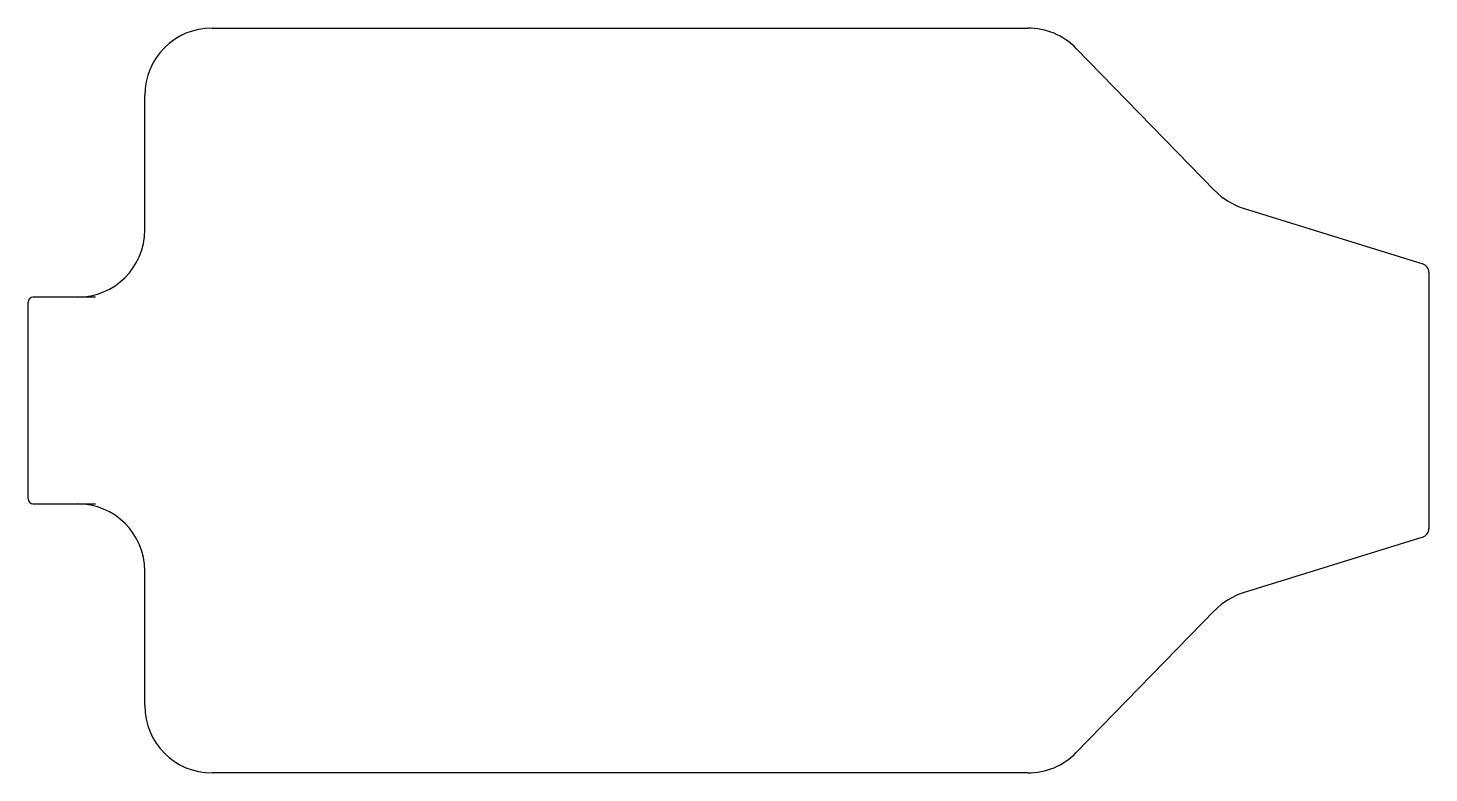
# Model space of a CAD drawing. Header units: millimetres. Extents: x 14 to 326, y -115 to 51.
import ezdxf

# ---------------------------------------------------------------- set-up
doc = ezdxf.new("R2010")
doc.units = ezdxf.units.MM
doc.layers.get('0').update_dxf_attribs({"linetype": 'CONTINUOUS'})

msp = doc.modelspace()

# ---------------------------------------------------------------- linework, layer by layer
for p, q in [((54.58, 50.56), (236.24, 50.56)), ((246.99, 46.03), (277.91, 14.29)), ((39.58, 5.57), (39.58, 35.56)), ((284.2, 10.44), (324.16, -2)), ((325.56, -3.9), (325.56, -60.96)), ((13.59, -54.33), (13.59, -10.53)), ((28.59, -9.43), (14.69, -9.43)), ((14.69, -55.43), (28.59, -55.43)), ((324.16, -62.87), (284.2, -75.3)), ((39.58, -100.42), (39.58, -70.43)), ((277.91, -79.15), (246.99, -110.89)), ((236.24, -115.42), (54.58, -115.42))]:
    msp.add_line(p, q)
for centre, radius, start, end in [((54.58, 35.56), 15, 90, 180), ((236.24, 35.56), 15, 44.2559, 90), ((288.66, 24.76), 15, 224.2559, 252.7185), ((24.58, 5.57), 15, -90, 0), ((323.56, -3.9), 2, 0, 72.7185), ((14.69, -10.53), 1.1, 90, 180), ((14.69, -54.33), 1.1, 180, 270), ((24.58, -70.43), 15, 0, 90), ((323.56, -60.96), 2, 287.2815, 360), ((288.66, -89.62), 15, 107.2815, 135.744), ((54.58, -100.42), 15, 180, 270), ((236.24, -100.42), 15, 270, 315.744)]:
    msp.add_arc(centre, radius, start, end)

doc.saveas('drawing.dxf')
